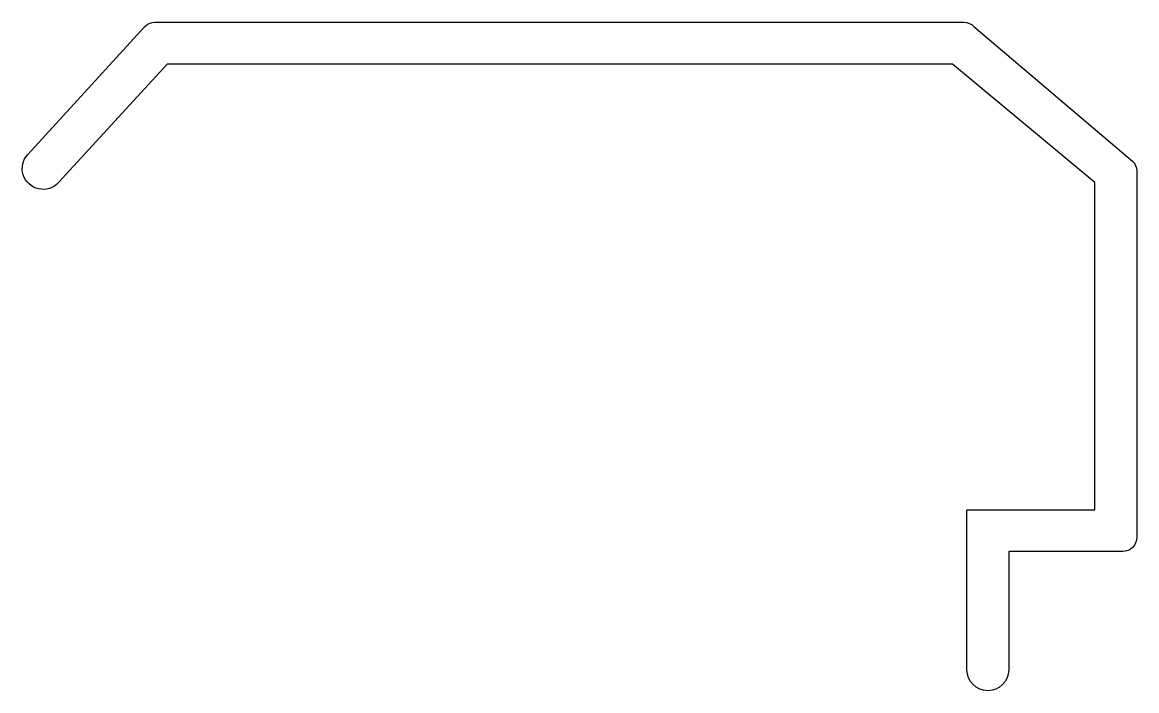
# Model space of a CAD drawing. Extents: x 149.8 to 189.8, y 216.9 to 240.9.
import ezdxf

# ---------------------------------------------------------------- set-up
doc = ezdxf.new("R2010")
doc.units = 0
doc.layers.add('ANA', color=220, linetype='CONTINUOUS')

msp = doc.modelspace()

# ---------------------------------------------------------------- linework, layer by layer
at = {"layer": 'ANA'}
msp.add_lwpolyline([(183.738, 217.676), (183.738, 223.426), (188.338, 223.426), (188.338, 235.176), (183.217, 239.426), (154.998, 239.426), (151.096, 235.17, -1), (149.99, 236.183), (154.19, 240.764, -0.21023), (154.558, 240.926), (183.631, 240.926, -0.198912), (183.985, 240.78), (189.692, 235.944, -0.198912), (189.838, 235.591), (189.838, 222.426, -0.414214), (189.338, 221.926), (185.238, 221.926), (185.238, 217.676, -1)], format="xyb", close=True, dxfattribs=at)

doc.saveas('drawing.dxf')
